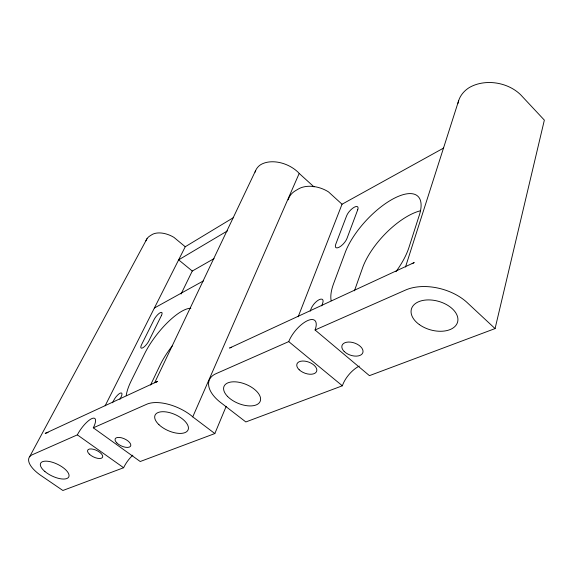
<?xml version="1.0" encoding="UTF-8"?>
<svg xmlns="http://www.w3.org/2000/svg" width="573" height="573" viewBox="0 0 573 573"><rect width="100%" height="100%" fill="white"/><g stroke="black" fill="none" stroke-linecap="round" stroke-linejoin="round"><path stroke-width="0.86" d="M359.343 366.075A19.711 9.34 -50.5 0 0 342.353 385.794L245.846 421.95L221.88 403.464A35.59 18.673 22.4 0 1 216.042 373.668L288.735 341.601A20.227 8.337 -50.3 0 1 307.701 320.572A20.227 8.337 -50.3 0 1 315.064 329.984L369.435 375.652L495.072 328.587L544.35 120.122L522.44 96.687A36.83 28.292 11.3 0 0 469.086 87.683A35.791 27.525 11.2 0 0 457.985 103.333M405.498 267.004L458.636 100.733M354.443 290.812L363.031 266.574A52.508 22.311 -47 0 1 420.188 210.828M321.689 305.882L322.628 303.375A8.717 3.538 -49.5 0 0 319.304 299.6A8.717 3.538 -49.5 0 0 311.096 308.732L310.151 311.218M298.168 316.783L342.038 204.232L443.624 148.056M132.857 455.17A15.793 5.594 -54.5 0 0 123.618 467.733L62.88 490.488L42.101 476.306A28.442 11.782 25.7 0 1 32.274 454.754L77.348 434.864A16.116 4.935 -53.8 0 1 91.802 418.605A16.116 4.935 -53.8 0 1 93.306 427.823L140.22 461.516L214.839 433.56L226.185 406.321M214.839 433.56L192.75 416.879L299.192 173.433L298.225 172.358A27.246 18.529 24.4 0 0 260.264 164.952A26.465 18.021 24.5 0 0 255.107 172.136M154.638 382.764L255.687 170.468M150.549 385.049L160.555 364.142A41.979 14.246 -52 0 1 172.48 345.626M181.068 293.992L192.277 271.036L214.037 258.602M119.9 399.374L121.075 397.003A7.077 2.22 -53.1 0 0 120.151 393.178A7.077 2.22 -53.1 0 0 113.712 400.42L112.537 402.776M105.124 405.806L185.244 246.748L233.132 217.804M29.624 456.745L147.017 238.662M227.481 230.862L178.647 259.856L192.277 271.036M154.381 308.016L203.53 280.834M93.306 427.823L146.774 404.23A32.854 15.915 24 0 1 191.497 415.776L192.75 416.879M315.064 329.984L405.605 290.031A43.627 26.967 15.8 0 1 468.27 303.633L495.072 328.587M77.348 434.864L123.618 467.733M288.735 341.601L342.353 385.794M185.244 246.748L173.913 237.351A19.876 11.883 27.3 0 0 151.659 234.815L149.775 236.026A24.145 14.389 27.1 0 0 145.936 240.853M299.192 173.433L314.025 186.891M342.038 204.232L328.458 191.855A25.413 17.161 22.2 0 0 298.275 189.054L295.424 190.745A30.849 20.735 22 0 0 288.212 199.827M395.979 271.666A54.199 22.591 -47.9 0 0 408.921 247.55L418.784 216.809A52.967 21.402 -47.2 0 0 396.194 197.313A52.967 21.402 -47.2 0 0 345.712 251.16L333.608 283.628A54.199 22.591 -47.9 0 0 331.165 300.768M412.166 263.716A41.507 26.544 15.4 0 1 414.222 262.57L229.558 348.055A28.829 15.772 22.5 0 1 231.635 347.259M190.838 308.288A42.273 13.616 -51.8 0 0 145.263 352.409L131.382 380.501A43.283 14.139 -52.4 0 0 126.203 395.699M156.107 382.291A31.408 15.815 24 0 1 157.625 381.353L45.174 433.41A23.099 9.999 25.9 0 1 48.075 432.586M357.717 209.775L346.973 238.447A8.301 3.18 -48.1 0 1 339.13 247.228A8.301 3.18 -48.1 0 1 335.749 244.248L346.644 215.749A8.129 3.03 -47.5 0 1 354.286 207.204A8.129 3.03 -47.5 0 1 357.717 209.775M161.371 315.666L148.901 340.835A6.733 2.063 -52 0 1 142.691 347.861A6.733 2.063 -52 0 1 141.588 344.617L154.087 319.591A6.59 1.991 -51.5 0 1 160.168 312.722A6.59 1.991 -51.5 0 1 161.371 315.666M227.581 396.459A19.575 10.264 22.4 0 0 259.297 402.79A19.575 10.264 22.4 0 0 239.392 382.363A19.575 10.264 22.4 0 0 227.581 396.459M419.314 324.576A23.987 14.819 15.8 0 0 457.541 322.248A23.987 14.819 15.8 0 0 426.627 299.966A23.987 14.819 15.8 0 0 419.314 324.576M299.192 369.771A10.5 5.866 20.6 0 0 316.275 372.013A10.5 5.866 20.6 0 0 304.9 361.148A10.5 5.866 20.6 0 0 299.192 369.771M344.165 351.442A11.016 6.41 19.1 0 0 362.329 353.663A11.016 6.41 19.1 0 0 350.791 342.153A11.016 6.41 19.1 0 0 344.165 351.442M44.887 471.493A15.643 6.475 25.7 0 0 68.688 477.065A15.643 6.475 25.7 0 0 50.503 461.752A15.643 6.475 25.7 0 0 44.887 471.493M158.922 424.665A18.071 8.753 24 0 0 187.579 430.738A18.071 8.753 24 0 0 168.176 412.288A18.071 8.753 24 0 0 158.922 424.665M89.338 454.153A8.237 3.617 25.2 0 0 102.288 457.641A8.237 3.617 25.2 0 0 93.721 449.361A8.237 3.617 25.2 0 0 89.338 454.153M116.813 442.908A8.523 3.882 24.8 0 0 130.329 446.482A8.523 3.882 24.8 0 0 121.655 437.829A8.523 3.882 24.8 0 0 116.813 442.908"/></g></svg>
